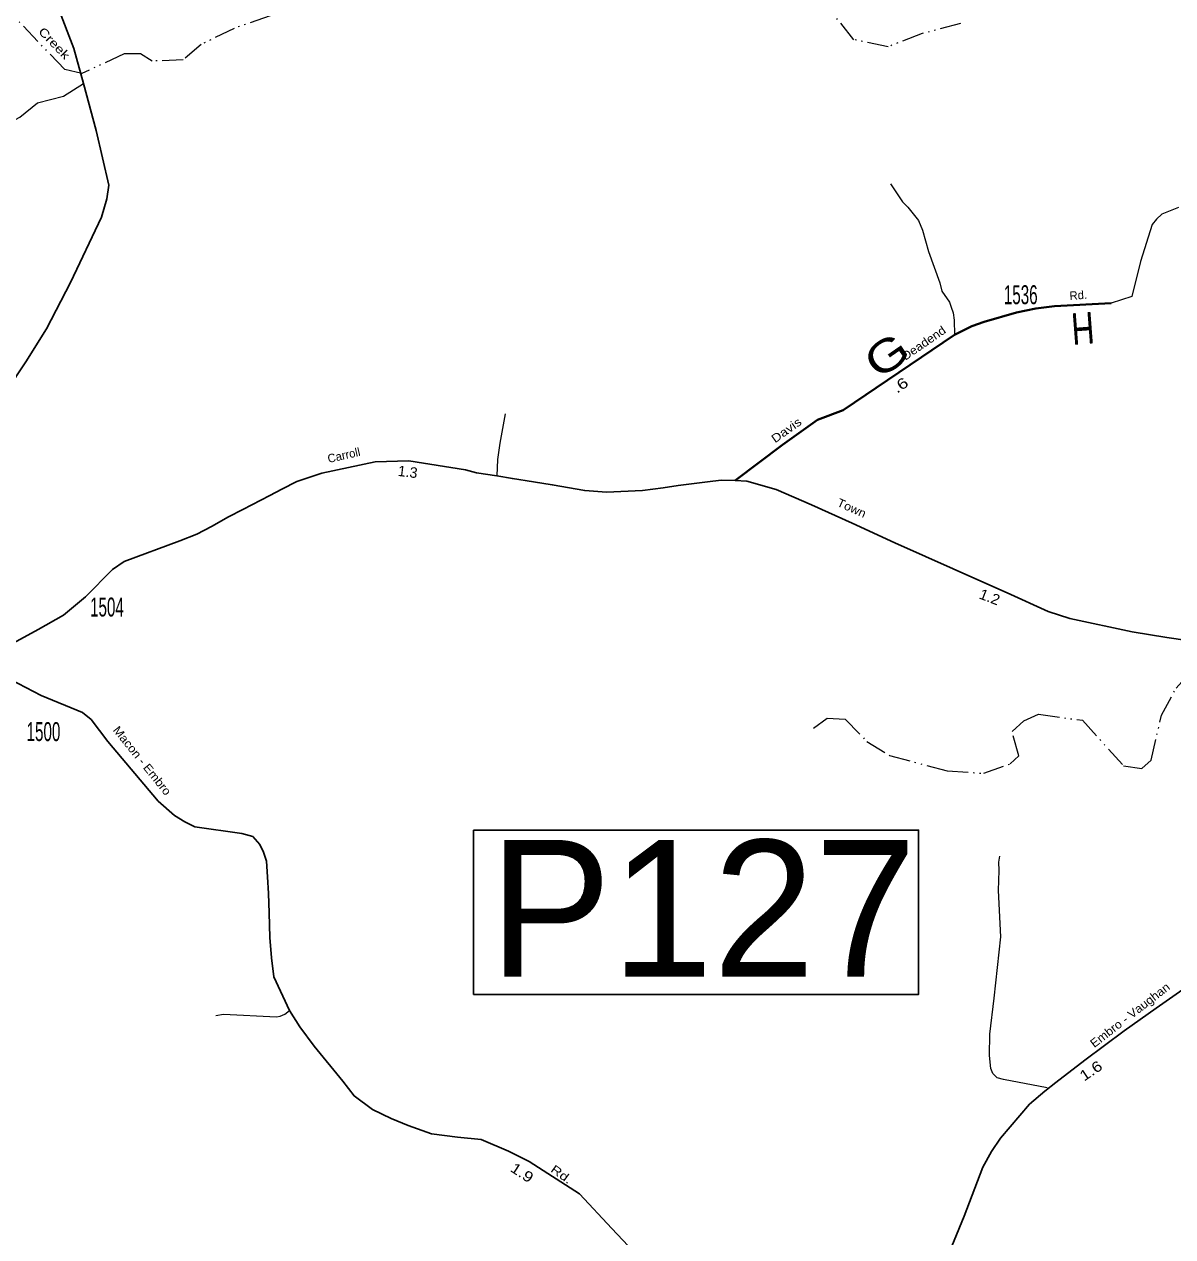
# Model space of a CAD drawing. Extents: x 670138 to 708207, y 272532 to 310582.
# Drawn here: x 692444 to 695174, y 292744 to 295626 of the extents above; entities that cross this region are included whole.
import ezdxf
from ezdxf.enums import TextEntityAlignment as Align

# ---------------------------------------------------------------- set-up
doc = ezdxf.new("R2010")
doc.units = 0
doc.header["$LTSCALE"] = 10
doc.linetypes.add('DASH_DOUBLE_DOT', pattern=[9.2, 5, -1.2, 0.3, -1.2, 0.3, -1.2])
for name, color, linetype, lineweight in [('11', 7, 'Continuous', 40), ('17', 7, 'Continuous', 40), ('31', 7, 'Continuous', 35), ('32', 7, 'Continuous', 25), ('35', 7, 'Continuous', 13), ('59', 7, 'DASH_DOUBLE_DOT', 13)]:
    doc.layers.add(name, color=color, linetype=linetype, lineweight=lineweight)
for name, color, linetype in [('21', 7, 'Continuous'), ('22', 7, 'Continuous'), ('8', 7, 'Continuous')]:
    doc.layers.add(name, color=color, linetype=linetype)

msp = doc.modelspace()

# ---------------------------------------------------------------- linework, layer by layer
at = {"layer": '31', "lineweight": 25}
msp.add_lwpolyline([(693511.95, 293710.91), (694569.58, 293710.91), (694569.58, 293320.17), (693511.95, 293320.17)], close=True, dxfattribs=at)
at = {"layer": '32'}
for points in [[(692400.87, 294752.52), (692447.54, 294823.64), (692496.95, 294901.71), (692553.5, 295012.18), (692627.3, 295167.25), (692640.33, 295211.02), (692644.54, 295243.01), (692614.6, 295373.3), (692584.93, 295484.56), (692561.7, 295568.26), (692523.55, 295667.26), (692495.48, 295759.16), (692472.14, 295860.38), (692472.14, 295939.07), (692479.08, 296029.76), (692473.4, 296203.36), (692468.99, 296252.81), (692462.68, 296305.83), (692455.53, 296343.29), (692409.49, 296457.97)], [(692375.01, 294131.99), (692476.77, 294187.12), (692537.32, 294221.63), (692589.25, 294264.77), (692653.37, 294329.79), (692681.12, 294348.72), (692813.78, 294398.17), (692853.73, 294414.16), (692889.05, 294431.84), (692929.62, 294454.78), (692963.68, 294472.87), (693027.59, 294506.12), (693056.4, 294521.06), (693091.72, 294538.73), (693151, 294558.93), (693277.78, 294585.66), (693358.3, 294587.97), (693492.43, 294566.51), (693518.5, 294559.35), (693567.07, 294552.41), (693604.07, 294546.1), (693654.11, 294538.52), (693698.78, 294531.21), (693776.14, 294517.32), (693827.44, 294513.95), (693913.64, 294517.74), (693962.21, 294523.84), (693998.16, 294529.52), (694080.57, 294539.62), (694101.17, 294542.57), (694133.13, 294541.73)], [(694133.13, 294541.73), (694161.3, 294540.05), (694231.31, 294520.06), (694314.99, 294483.86), (694411.7, 294439.68), (694513.02, 294393.59), (694724.73, 294299.3), (694780.04, 294274.29), (694877.59, 294230.1), (694928.68, 294213.47), (695077.32, 294182.12), (695159.52, 294168.02), (695208.3, 294160.87), (695267.69, 294148.78)], [(693905.11, 292695.38), (693840.36, 292763.98), (693763.84, 292846.62), (693643.84, 292923.15), (693594.72, 292947.44), (693529.54, 292975.63), (693473.85, 292980.94), (693411.6, 292989.31), (693356.56, 293009.13), (693315.57, 293025.17), (693271.37, 293046.76), (693227.64, 293079.16), (693200.73, 293114.09), (693132.82, 293197.21), (693099.18, 293243.08), (693074.17, 293282), (693037.37, 293362.17), (693031.7, 293407.02), (693027.91, 293455.81), (693025.81, 293514.31), (693024.76, 293559.97), (693022.24, 293599.95), (693019.29, 293637.19), (693012.57, 293658.44), (693003.63, 293676.65), (692986.93, 293695.47), (692960.72, 293702.73), (692849.03, 293718.38), (692825.56, 293730.3), (692801.17, 293745.03), (692762.34, 293779.48), (692642.44, 293921.15), (692602.81, 293973.65), (692581.99, 293990.49), (692484.34, 294030.57), (692411.15, 294068.53)], [(694570.15, 292531.25), (694677.49, 292793.68), (694722.49, 292909.83), (694742.67, 292946.87), (694763.98, 292979.05), (694833.33, 293059.58), (694869.48, 293090.24), (694895.7, 293110.85), (694964.37, 293163.94), (695058.22, 293234.06), (695134.05, 293287.86), (695274.19, 293386)]]:
    msp.add_lwpolyline(points, dxfattribs=at)
at = {"layer": '32', "lineweight": 40}
msp.add_lwpolyline([(694133.13, 294541.73), (694246.17, 294625.93), (694329.09, 294685.26), (694390.04, 294708.8), (694654.64, 294887.91), (694695.89, 294907.83), (694725.61, 294918.48), (694801.9, 294940.47), (694848.16, 294950.15), (694892.73, 294955.62), (695027.18, 294962.59)], dxfattribs=at)
at = {"layer": '35'}
for points in [[(692161.17, 295573.25), (692155.35, 295542.71), (692160.39, 295524.44), (692169.69, 295505.66), (692198, 295480.93), (692280.79, 295423.84), (692309.07, 295394.84), (692321.37, 295388.25), (692340.27, 295382.91), (692373.17, 295382.04), (692404.22, 295389), (692433.31, 295404.54), (692475.04, 295438.47), (692537.07, 295454.9), (692584.93, 295484.56)], [(694502.53, 295246.03), (694530.95, 295203.68), (694543.91, 295190.98), (694569.21, 295158.93), (694578.54, 295135.88), (694593.02, 295085.41), (694619.93, 295011.34), (694624.99, 294991.24), (694642.91, 294965.2), (694647.3, 294953.65), (694651.7, 294939.72), (694653.71, 294922.07), (694654.64, 294887.91)], [(695187.43, 295190.31), (695147.96, 295174.13), (695134.67, 295162.41), (695124.46, 295149.52), (695097.26, 295061.53), (695076.07, 294978.41), (695027.18, 294962.59)], [(693586.89, 294699.96), (693574.14, 294629.76), (693568.4, 294591.3), (693567.07, 294552.41)], [(694874.98, 293098.32), (694771.23, 293118.12), (694755.96, 293122.22), (694746.11, 293132.48), (694741.11, 293143.98), (694737.74, 293175.08), (694738.5, 293225.65), (694749.27, 293311.67), (694764.95, 293457.44), (694759.09, 293567.09), (694761.06, 293614.66), (694760.25, 293634.18), (694762.57, 293648.82)], [(692898.88, 293270.48), (692917.77, 293273.13), (693043.32, 293267.02), (693052.45, 293268.9), (693063.23, 293273.17), (693074.17, 293282)]]:
    msp.add_lwpolyline(points, dxfattribs=at)
at = {"layer": '59'}
for points in [[(693114.81, 295676.09), (692942.62, 295615.72), (692864.25, 295577.38), (692821.62, 295541.25), (692747.88, 295537.81), (692719.81, 295555.41), (692681.69, 295555.22), (692580.5, 295508.31), (692540, 295518.19), (692416.81, 295646.75)], [(694669.31, 295627.47), (694577.88, 295603.38), (694497.06, 295572.06), (694415.69, 295588.78), (694366.62, 295649.81)], [(694319.38, 293953.06), (694352, 293976.38), (694395.31, 293974.47), (694446.5, 293921.38), (694500.12, 293888.28), (694637.62, 293851.41), (694724.19, 293845.59), (694787.25, 293868.25), (694807.38, 293886.81), (694791.56, 293945.16), (694819.25, 293970.56), (694854.62, 293985.81), (694958.88, 293971.62), (695056.44, 293863.59), (695099.69, 293856.72), (695122.25, 293877.22), (695146.62, 293983.69), (695181.69, 294047.94), (695263.79, 294140.78), (695267.69, 294148.78)]]:
    msp.add_lwpolyline(points, dxfattribs=at)

# ---------------------------------------------------------------- texts
at = {"layer": '11'}
for s, rotation, p in [('Rd.', 4.344, (694949.72, 294971.75)), ('Carroll', 12.763, (693205.69, 294591.73))]:
    msp.add_text(s, height=20, rotation=rotation, dxfattribs=at).set_placement(p, align=Align.CENTER)
for s, rotation, width, p in [('Deadend', 34.597, 1.1, (694587.28, 294859.68)), ('Davis', 35.583, 1.2, (694261.02, 294652.89)), ('Town', 336.059, 1.1, (694406.46, 294466.99)), ('Macon - Embro', 308.836, 1.1, (692716.38, 293869.43)), ('Embro - Vaughan', 37.84, 1.1, (695077.99, 293263.3)), ('Rd.', 324.022, 1.3, (693715.03, 292884.69))]:
    msp.add_text(s, height=20, rotation=rotation, dxfattribs=dict(at, width=width)).set_placement(p, align=Align.CENTER)
at = {"layer": '17'}
for s, rotation, width, p in [('.6', 34.597, 1.3, (694533.09, 294757.72)), ('1.2', 339.074, 1.05, (694734, 294252.95)), ('1.6', 33.904, 1.2, (694986.04, 293128.51)), ('1.9', 327.034, 1.2, (693620.26, 292886.27))]:
    msp.add_text(s, height=25, rotation=rotation, dxfattribs=dict(at, width=width)).set_placement(p, align=Align.CENTER)
msp.add_text('1.3', height=25, rotation=352.88, dxfattribs=at).set_placement((693353.78, 294549.62), align=Align.CENTER)
at = {"layer": '21', "width": 1.3}
msp.add_text('Creek', height=20, rotation=313.777, dxfattribs=at).set_placement((692507.94, 295573.33), align=Align.CENTER)
at = {"layer": '22'}
for s, rotation, width, p in [('H', 184.344, 0.75, (694957.01, 294940.33)), ('G', 34.597, 1.3, (694515.18, 294808.29))]:
    msp.add_text(s, height=75, rotation=rotation, dxfattribs=dict(at, width=width)).set_placement(p, align=Align.CENTER)
at = {"layer": '31'}
msp.add_text('P127', height=325, dxfattribs=at).set_placement((693549.43, 293362.21))
at = {"layer": '8', "width": 0.6}
for s, p in [('1536', (694812.24, 294960.34)), ('1504', (692640.41, 294218.24)), ('1500', (692489.53, 293922.25))]:
    msp.add_text(s, height=45, dxfattribs=at).set_placement(p, align=Align.CENTER)

doc.saveas('drawing.dxf')
